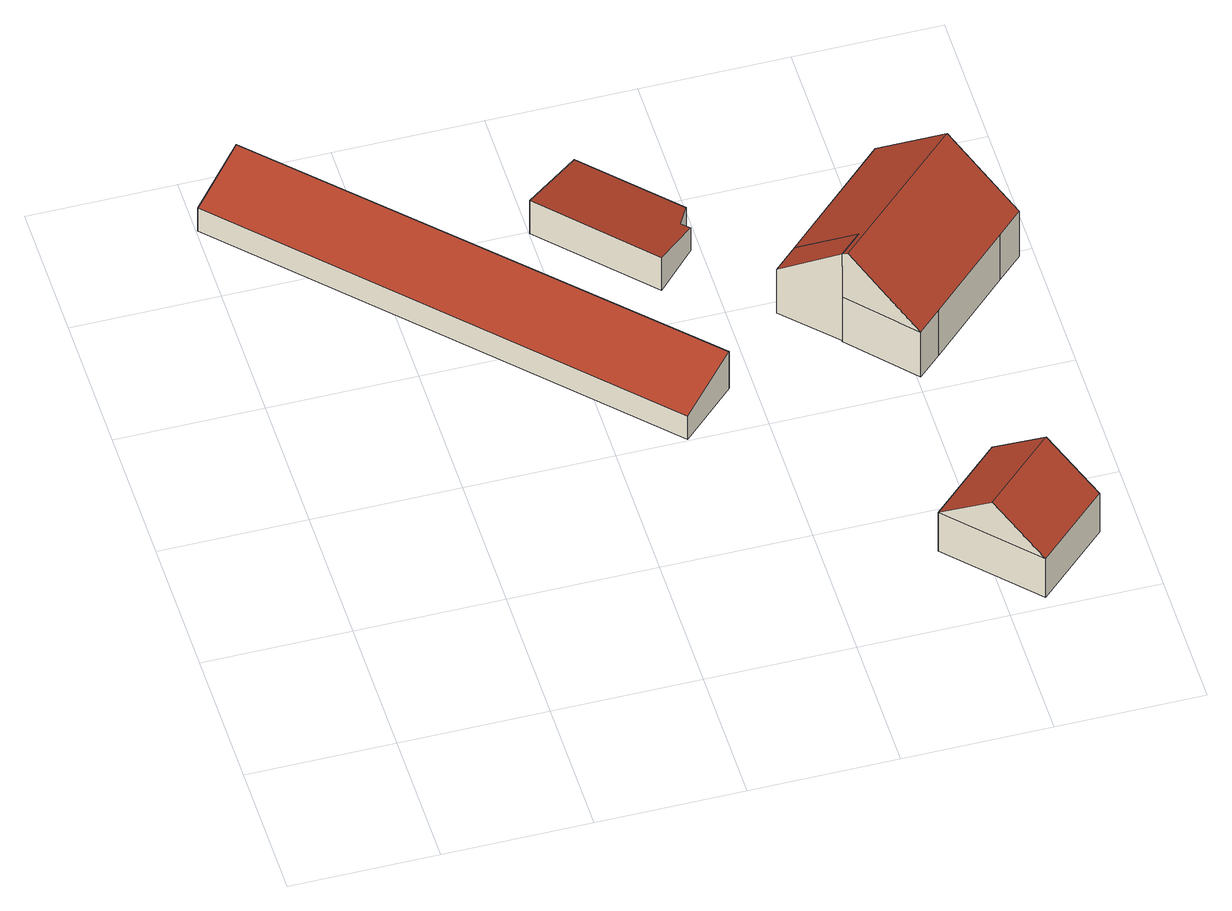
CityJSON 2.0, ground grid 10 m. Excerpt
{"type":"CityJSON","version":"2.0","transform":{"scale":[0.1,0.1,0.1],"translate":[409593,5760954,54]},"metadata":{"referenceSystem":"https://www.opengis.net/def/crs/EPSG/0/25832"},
"CityObjects":{
"building1":{"type":"Building","attributes":{"Gemeindeschluessel":"05515000","Geometrietyp2DReferenz":"3000","function":"51009_1610","roofType":"2100","measuredHeight":3.38},"geometry":[{"type":"Solid","lod":"2","boundaries":[[[[0,1,2,3]],[[4,5,1,0]],[[6,7,5,4]],[[3,2,7,6]],[[4,0,3,6]],[[1,5,7,2]]]],"semantics":{"surfaces":[{"type":"WallSurface"},{"type":"RoofSurface"},{"type":"GroundSurface"}],"values":[[0,0,0,0,1,2]]}}]},
"building2":{"type":"Building","attributes":{"Gemeindeschluessel":"05515000","Geometrietyp2DReferenz":"3000","function":"31001_1310","roofType":"2100","measuredHeight":3.01},"geometry":[{"type":"Solid","lod":"2","boundaries":[[[[8,9,10,11]],[[12,13,9,8]],[[14,15,13,12]],[[16,17,15,14]],[[18,19,17,16]],[[11,10,19,18]],[[16,14,12,8,11,18]],[[9,13,15,17,19,10]]]],"semantics":{"surfaces":[{"type":"WallSurface"},{"type":"RoofSurface"},{"type":"GroundSurface"}],"values":[[0,0,0,0,0,0,1,2]]}}]},
"building3":{"type":"Building","attributes":{"Gemeindeschluessel":"05515000","Geometrietyp2DReferenz":"3000","function":"51009_1610","roofType":"2100","measuredHeight":7.9},"geometry":[{"type":"Solid","lod":"2","boundaries":[[[[20,21,22,23]],[[24,25,21,20]],[[26,27,25,24]],[[23,22,27,26]],[[24,20,23,26]],[[21,25,27,22]]]],"semantics":{"surfaces":[{"type":"WallSurface"},{"type":"RoofSurface"},{"type":"GroundSurface"}],"values":[[0,0,0,0,1,2]]}}]},
"building4":{"type":"Building","attributes":{"Gemeindeschluessel":"05515000","Geometrietyp2DReferenz":"3000","function":"31001_1310","roofType":"3100","measuredHeight":6.62},"geometry":[{"type":"Solid","lod":"2","boundaries":[[[[28,29,30,31]],[[32,33,29,28]],[[34,35,33,32]],[[31,30,35,34]],[[28,36,32]],[[34,37,31]],[[31,37,36,28]],[[32,36,37,34]],[[29,33,35,30]]]],"semantics":{"surfaces":[{"type":"WallSurface"},{"type":"RoofSurface"},{"type":"GroundSurface"}],"values":[[0,0,0,0,0,0,1,1,2]]}}]},
"building5":{"type":"Building","attributes":{"Gemeindeschluessel":"05515000","Geometrietyp2DReferenz":"3000","function":"31001_1000","roofType":"5000","measuredHeight":8.45},"address":[{"country":"Germany","locality":"Münster","thoroughfareNumber":"7","thoroughfareName":"Dyckburgheide"}],"geometry":[{"type":"Solid","lod":"2","boundaries":[[[[38,39,40,41]],[[24,42,39,38]],[[43,44,42,24]],[[45,46,44,43]],[[47,48,46,45]],[[49,50,48,47]],[[51,52,50,49]],[[41,40,52,51]],[[49,47,45,53,54,51]],[[26,23,54,53,43,24]],[[54,23,41,51]],[[23,26,38,41]],[[26,24,38]],[[53,45,43]],[[39,42,44,46,48,50,52,40]]]],"semantics":{"surfaces":[{"type":"WallSurface"},{"type":"RoofSurface"},{"type":"GroundSurface"}],"values":[[0,0,0,0,0,0,0,0,1,1,0,0,0,0,2]]}}]}
},
"vertices":[
[36,493,36],[36,493,3],[1,458,3],[1,458,24],[284,236,37],[284,236,3],[247,201,24],[247,201,3],
[240,435,22],[240,435,5],[200,397,5],[200,397,35],[296,376,22],[296,376,5],[288,360,26],[288,360,5],[293,355,26],[293,355,5],[266,327,35],[266,327,5],
[329,285,49],[329,285,9],[362,251,9],[362,251,88],[345,300,49],[345,300,9],[377,265,88],[377,265,9],
[425,6,41],[425,6,6],[473,51,6],[473,51,41],[371,63,41],[371,63,6],[419,108,41],[419,108,6],[398,34,72],[446,79,72],
[377,265,49],[377,265,8],[362,251,8],[362,251,49],[345,300,8],[417,368,49],[417,368,8],[489,291,49],[489,291,8],[472,275,49],[472,275,8],[417,223,49],[417,223,8],[401,208,49],[401,208,8],[453,329,92],[365,247,92]
]}
